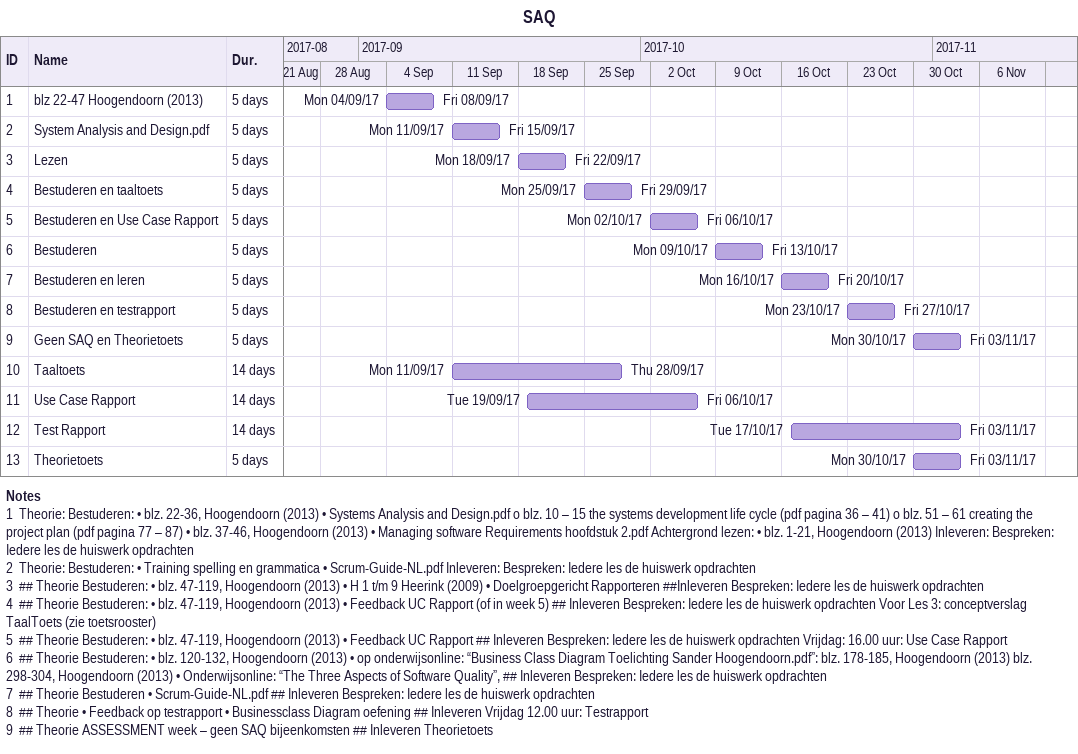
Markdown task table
SAQ

| ID | Task | Duration | Start | Finish |
|---|---|---|---|---|
| 1 | blz 22-47 Hoogendoorn (2013) | 5d | 2017-09-04 | 2017-09-08 |
| 2 | System Analysis and Design.pdf | 5d | 2017-09-11 | 2017-09-15 |
| 3 | Lezen | 5d | 2017-09-18 | 2017-09-22 |
| 4 | Bestuderen en taaltoets | 5d | 2017-09-25 | 2017-09-29 |
| 5 | Bestuderen en Use Case Rapport | 5d | 2017-10-02 | 2017-10-06 |
| 6 | Bestuderen | 5d | 2017-10-09 | 2017-10-13 |
| 7 | Bestuderen en leren | 5d | 2017-10-16 | 2017-10-20 |
| 8 | Bestuderen en testrapport | 5d | 2017-10-23 | 2017-10-27 |
| 9 | Geen SAQ en Theorietoets | 5d | 2017-10-30 | 2017-11-03 |
| 10 | Taaltoets | 14d | 2017-09-11 | 2017-09-28 |
| 11 | Use Case Rapport | 14d | 2017-09-19 | 2017-10-06 |
| 12 | Test Rapport | 14d | 2017-10-17 | 2017-11-03 |
| 13 | Theorietoets | 5d | 2017-10-30 | 2017-11-03 |

Notes
- 1: Theorie: Bestuderen: • blz. 22-36, Hoogendoorn (2013) • Systems Analysis and Design.pdf o blz. 10 – 15 the systems development life cycle (pdf pagina 36 – 41) o blz. 51 – 61 creating the project plan (pdf pagina 77 – 87) • blz. 37-46, Hoogendoorn (2013) • Managing software Requirements hoofdstuk 2.pdf Achtergrond lezen: • blz. 1-21, Hoogendoorn (2013) Inleveren: Bespreken: Iedere les de huiswerk opdrachten
- 2: Theorie: Bestuderen: • Training spelling en grammatica • Scrum-Guide-NL.pdf Inleveren: Bespreken: Iedere les de huiswerk opdrachten
- 3: ## Theorie Bestuderen: • blz. 47-119, Hoogendoorn (2013) • H 1 t/m 9 Heerink (2009) • Doelgroepgericht Rapporteren ##Inleveren Bespreken: Iedere les de huiswerk opdrachten
- 4: ## Theorie Bestuderen: • blz. 47-119, Hoogendoorn (2013) • Feedback UC Rapport (of in week 5) ## Inleveren Bespreken: Iedere les de huiswerk opdrachten Voor Les 3: conceptverslag TaalToets (zie toetsrooster)
- 5: ## Theorie Bestuderen: • blz. 47-119, Hoogendoorn (2013) • Feedback UC Rapport ## Inleveren Bespreken: Iedere les de huiswerk opdrachten Vrijdag: 16.00 uur: Use Case Rapport
- 6: ## Theorie Bestuderen: • blz. 120-132, Hoogendoorn (2013) • op onderwijsonline: “Business Class Diagram Toelichting Sander Hoogendoorn.pdf”: blz. 178-185, Hoogendoorn (2013) blz. 298-304, Hoogendoorn (2013) • Onderwijsonline: “The Three Aspects of Software Quality”, ## Inleveren Bespreken: Iedere les de huiswerk opdrachten
- 7: ## Theorie Bestuderen • Scrum-Guide-NL.pdf ## Inleveren Bespreken: Iedere les de huiswerk opdrachten
- 8: ## Theorie • Feedback op testrapport • Businessclass Diagram oefening ## Inleveren Vrijdag 12.00 uur: Testrapport
- 9: ## Theorie ASSESSMENT week – geen SAQ bijeenkomsten ## Inleveren Theorietoets
